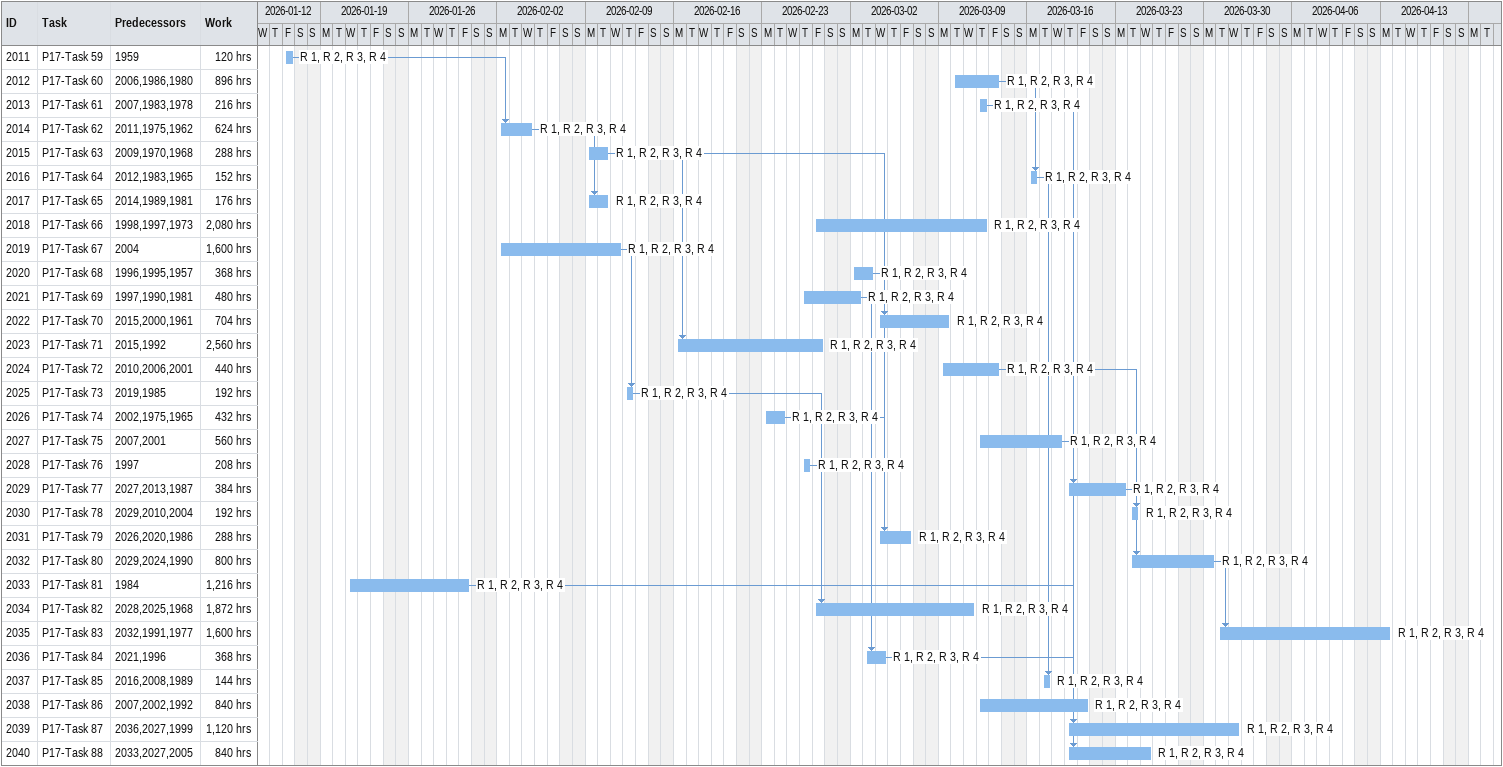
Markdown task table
| ID | Task | Start | Finish | Predecessors | Resources | Work (h) |
|---|---|---|---|---|---|---|
| 2011 | P17-Task 59 | 2026-01-16 | 2026-01-16 | 1959 | R 1, R 2, R 3, R 4 | 120 |
| 2012 | P17-Task 60 | 2026-03-10 | 2026-03-13 | 2006, 1986, 1980 | R 1, R 2, R 3, R 4 | 896 |
| 2013 | P17-Task 61 | 2026-03-12 | 2026-03-12 | 2007, 1983, 1978 | R 1, R 2, R 3, R 4 | 216 |
| 2014 | P17-Task 62 | 2026-02-02 | 2026-02-04 | 2011, 1975, 1962 | R 1, R 2, R 3, R 4 | 624 |
| 2015 | P17-Task 63 | 2026-02-09 | 2026-02-10 | 2009, 1970, 1968 | R 1, R 2, R 3, R 4 | 288 |
| 2016 | P17-Task 64 | 2026-03-16 | 2026-03-16 | 2012, 1983, 1965 | R 1, R 2, R 3, R 4 | 152 |
| 2017 | P17-Task 65 | 2026-02-09 | 2026-02-10 | 2014, 1989, 1981 | R 1, R 2, R 3, R 4 | 176 |
| 2018 | P17-Task 66 | 2026-02-27 | 2026-03-12 | 1998, 1997, 1973 | R 1, R 2, R 3, R 4 | 2080 |
| 2019 | P17-Task 67 | 2026-02-02 | 2026-02-11 | 2004 | R 1, R 2, R 3, R 4 | 1600 |
| 2020 | P17-Task 68 | 2026-03-02 | 2026-03-03 | 1996, 1995, 1957 | R 1, R 2, R 3, R 4 | 368 |
| 2021 | P17-Task 69 | 2026-02-26 | 2026-03-02 | 1997, 1990, 1981 | R 1, R 2, R 3, R 4 | 480 |
| 2022 | P17-Task 70 | 2026-03-04 | 2026-03-09 | 2015, 2000, 1961 | R 1, R 2, R 3, R 4 | 704 |
| 2023 | P17-Task 71 | 2026-02-16 | 2026-02-27 | 2015, 1992 | R 1, R 2, R 3, R 4 | 2560 |
| 2024 | P17-Task 72 | 2026-03-09 | 2026-03-13 | 2010, 2006, 2001 | R 1, R 2, R 3, R 4 | 440 |
| 2025 | P17-Task 73 | 2026-02-12 | 2026-02-12 | 2019, 1985 | R 1, R 2, R 3, R 4 | 192 |
| 2026 | P17-Task 74 | 2026-02-23 | 2026-02-24 | 2002, 1975, 1965 | R 1, R 2, R 3, R 4 | 432 |
| 2027 | P17-Task 75 | 2026-03-12 | 2026-03-18 | 2007, 2001 | R 1, R 2, R 3, R 4 | 560 |
| 2028 | P17-Task 76 | 2026-02-26 | 2026-02-26 | 1997 | R 1, R 2, R 3, R 4 | 208 |
| 2029 | P17-Task 77 | 2026-03-19 | 2026-03-23 | 2027, 2013, 1987 | R 1, R 2, R 3, R 4 | 384 |
| 2030 | P17-Task 78 | 2026-03-24 | 2026-03-24 | 2029, 2010, 2004 | R 1, R 2, R 3, R 4 | 192 |
| 2031 | P17-Task 79 | 2026-03-04 | 2026-03-06 | 2026, 2020, 1986 | R 1, R 2, R 3, R 4 | 288 |
| 2032 | P17-Task 80 | 2026-03-24 | 2026-03-30 | 2029, 2024, 1990 | R 1, R 2, R 3, R 4 | 800 |
| 2033 | P17-Task 81 | 2026-01-21 | 2026-01-30 | 1984 | R 1, R 2, R 3, R 4 | 1216 |
| 2034 | P17-Task 82 | 2026-02-27 | 2026-03-11 | 2028, 2025, 1968 | R 1, R 2, R 3, R 4 | 1872 |
| 2035 | P17-Task 83 | 2026-03-31 | 2026-04-13 | 2032, 1991, 1977 | R 1, R 2, R 3, R 4 | 1600 |
| 2036 | P17-Task 84 | 2026-03-03 | 2026-03-04 | 2021, 1996 | R 1, R 2, R 3, R 4 | 368 |
| 2037 | P17-Task 85 | 2026-03-17 | 2026-03-17 | 2016, 2008, 1989 | R 1, R 2, R 3, R 4 | 144 |
| 2038 | P17-Task 86 | 2026-03-12 | 2026-03-20 | 2007, 2002, 1992 | R 1, R 2, R 3, R 4 | 840 |
| 2039 | P17-Task 87 | 2026-03-19 | 2026-04-01 | 2036, 2027, 1999 | R 1, R 2, R 3, R 4 | 1120 |
| 2040 | P17-Task 88 | 2026-03-19 | 2026-03-25 | 2033, 2027, 2005 | R 1, R 2, R 3, R 4 | 840 |
